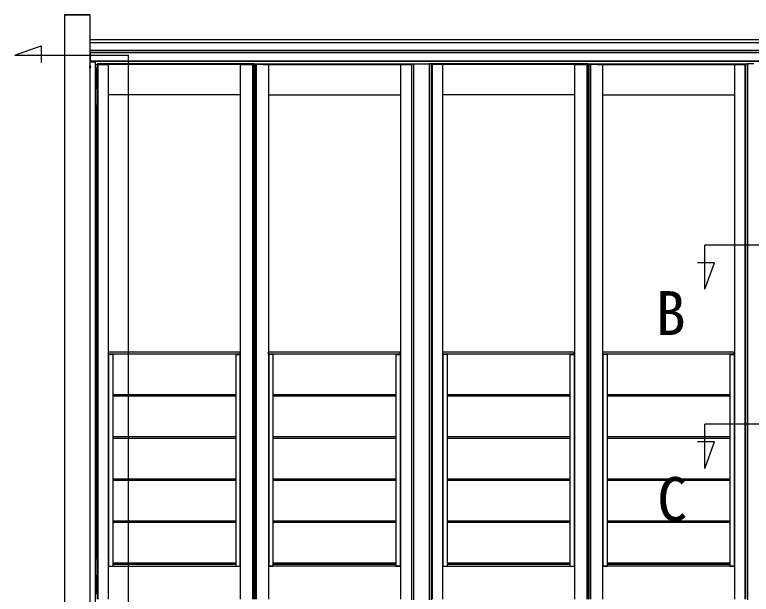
# Model space of a CAD drawing. Units: millimetres, scale not verified. Extents: x -700 to 700, y -1044 to 1037.
# Drawn here: x 124.9 to 256.1, y 734 to 837.3 of the extents above; entities that cross this region are included whole.
import ezdxf
from ezdxf.enums import TextEntityAlignment as Align

# ---------------------------------------------------------------- set-up
doc = ezdxf.new("R2010")
doc.units = ezdxf.units.MM
doc.header["$LTSCALE"] = 6
doc.layers.add('0-6_YKK_A1', color=4, linetype='Continuous')
doc.styles.add('ＭＳ ゴシック', font='')
doc.styles.get('ＭＳ ゴシック').set_extended_font_data('MS Gothic')

msp = doc.modelspace()

# ---------------------------------------------------------------- linework, layer by layer
at = {"layer": '0-6_YKK_A1'}
for p, q in [((133.74, 837.24), (133.764, 837.265)), ((133.75, 837.24), (133.75, 731.55)), ((133.75, 837.24), (138.25, 837.24)), ((138.225, 837.265), (133.775, 837.265)), ((133.796, 837.24), (133.821, 837.265)), ((133.852, 837.24), (133.877, 837.265)), ((133.908, 837.24), (133.933, 837.265)), ((133.964, 837.24), (133.989, 837.265)), ((134.021, 837.24), (134.045, 837.265)), ((134.077, 837.24), (134.101, 837.265)), ((134.133, 837.24), (134.157, 837.265)), ((134.189, 837.24), (134.214, 837.265)), ((134.245, 837.24), (134.27, 837.265)), ((134.301, 837.24), (134.326, 837.265)), ((134.357, 837.24), (134.382, 837.265)), ((134.413, 837.24), (134.438, 837.265)), ((134.47, 837.24), (134.494, 837.265)), ((134.526, 837.24), (134.55, 837.265)), ((134.582, 837.24), (134.606, 837.265)), ((134.638, 837.24), (134.663, 837.265)), ((134.694, 837.24), (134.719, 837.265)), ((134.75, 837.24), (134.775, 837.265)), ((134.806, 837.24), (134.831, 837.265)), ((134.862, 837.24), (134.887, 837.265)), ((134.919, 837.24), (134.943, 837.265)), ((134.975, 837.24), (134.999, 837.265)), ((135.031, 837.24), (135.055, 837.265)), ((135.087, 837.24), (135.112, 837.265)), ((135.143, 837.24), (135.168, 837.265)), ((135.199, 837.24), (135.224, 837.265)), ((135.255, 837.24), (135.28, 837.265)), ((135.311, 837.24), (135.336, 837.265)), ((135.368, 837.24), (135.392, 837.265)), ((135.424, 837.24), (135.448, 837.265)), ((135.48, 837.24), (135.504, 837.265)), ((135.536, 837.24), (135.561, 837.265)), ((135.592, 837.24), (135.617, 837.265)), ((135.648, 837.24), (135.673, 837.265)), ((135.704, 837.24), (135.729, 837.265)), ((135.76, 837.24), (135.785, 837.265)), ((135.817, 837.24), (135.841, 837.265)), ((135.873, 837.24), (135.897, 837.265)), ((135.929, 837.24), (135.953, 837.265)), ((135.985, 837.24), (136.01, 837.265)), ((136.041, 837.24), (136.066, 837.265)), ((136.097, 837.24), (136.122, 837.265)), ((136.153, 837.24), (136.178, 837.265)), ((136.209, 837.24), (136.234, 837.265)), ((136.266, 837.24), (136.29, 837.265)), ((136.322, 837.24), (136.346, 837.265)), ((136.378, 837.24), (136.402, 837.265)), ((136.434, 837.24), (136.459, 837.265)), ((136.49, 837.24), (136.515, 837.265)), ((136.546, 837.24), (136.571, 837.265)), ((136.602, 837.24), (136.627, 837.265)), ((136.658, 837.24), (136.683, 837.265)), ((136.715, 837.24), (136.739, 837.265)), ((136.771, 837.24), (136.795, 837.265)), ((136.827, 837.24), (136.851, 837.265)), ((136.883, 837.24), (136.908, 837.265)), ((136.939, 837.24), (136.964, 837.265)), ((136.995, 837.24), (137.02, 837.265)), ((137.051, 837.24), (137.076, 837.265)), ((137.107, 837.24), (137.132, 837.265)), ((137.164, 837.24), (137.188, 837.265)), ((137.22, 837.24), (137.244, 837.265)), ((137.276, 837.24), (137.3, 837.265)), ((137.332, 837.24), (137.357, 837.265)), ((137.388, 837.24), (137.413, 837.265)), ((137.444, 837.24), (137.469, 837.265)), ((137.5, 837.24), (137.525, 837.265)), ((137.556, 837.24), (137.581, 837.265)), ((137.613, 837.24), (137.637, 837.265)), ((137.669, 837.24), (137.693, 837.265)), ((137.725, 837.24), (137.749, 837.265)), ((137.781, 837.24), (137.806, 837.265)), ((137.837, 837.24), (137.862, 837.265)), ((137.893, 837.24), (137.918, 837.265)), ((137.949, 837.24), (137.974, 837.265)), ((138.005, 837.24), (138.03, 837.265)), ((138.062, 837.24), (138.086, 837.265)), ((138.118, 837.24), (138.142, 837.265)), ((138.174, 837.24), (138.198, 837.265)), ((138.23, 837.24), (138.255, 837.265)), ((138.25, 837.24), (138.25, 731.55)), ((316, 832.8), (138.25, 832.8)), ((316, 832.261), (138.25, 832.261)), ((316, 830.9), (138.25, 830.9)), ((124.864, 830.03), (145.105, 830.03)), ((316, 830.55), (138.25, 830.55)), ((138.25, 830.5), (138.275, 830.5)), ((138.3, 830.51), (138.275, 830.51)), ((138.275, 828.85), (138.275, 830.51)), ((138.275, 830.5), (138.275, 828.85)), ((138.3, 828.85), (138.3, 830.51)), ((138.3, 830.5), (138.3, 828.9)), ((145.105, 721.09), (145.105, 830.03)), ((138.279, 828.228), (138.25, 828.223)), ((138.25, 827.772), (138.25, 828.223)), ((138.275, 828.85), (139.175, 828.85)), ((138.279, 828.228), (138.337, 828.218)), ((138.279, 827.767), (138.279, 828.228)), ((139.175, 828.85), (139.175, 732)), ((139.555, 828.325), (139.175, 828.325)), ((139.175, 828.31), (139.2, 828.31)), ((139.2, 828.31), (139.2, 732)), ((139.555, 828.4), (139.555, 733.1)), ((139.555, 828.4), (141.53, 828.4)), ((139.68, 828.4), (139.68, 733.1)), ((139.695, 828.4), (139.695, 828.5)), ((140.605, 828.5), (140.605, 828.4)), ((141.53, 828.4), (141.53, 733.1)), ((165.048, 828.4), (165.048, 733.1)), ((165.048, 828.4), (167.223, 828.4)), ((165.973, 828.5), (165.973, 828.4)), ((165.973, 828.4), (165.973, 828.475)), ((165.973, 828.4), (167.523, 828.4)), ((167.498, 828.5), (165.998, 828.5)), ((167.223, 828.4), (167.223, 733.1)), ((167.223, 828.4), (167.623, 828.4)), ((167.223, 828.4), (167.223, 733.1)), ((167.473, 828.4), (167.473, 733.1)), ((167.873, 828.4), (167.473, 828.4)), ((167.523, 828.4), (167.523, 828.475)), ((167.523, 828.4), (167.523, 733.1)), ((167.573, 828.4), (167.573, 828.475)), ((167.573, 828.4), (167.573, 733.1)), ((169.123, 828.4), (167.573, 828.4)), ((167.598, 828.5), (169.098, 828.5)), ((167.623, 828.4), (167.623, 733.1)), ((167.873, 828.4), (167.873, 733.1)), ((170.048, 828.4), (167.873, 828.4)), ((167.873, 828.4), (167.873, 733.1)), ((169.123, 828.5), (169.123, 828.4)), ((169.123, 828.4), (169.123, 828.475)), ((170.048, 828.4), (170.048, 733.1)), ((193.566, 828.4), (195.541, 828.4)), ((193.566, 828.4), (193.566, 733.1)), ((194.491, 828.5), (194.491, 828.4)), ((195.401, 828.4), (195.401, 828.5)), ((195.517, 828.5), (195.917, 828.5)), ((195.541, 828.4), (195.541, 733.1)), ((195.567, 828.5), (195.567, 733)), ((195.917, 828.5), (195.917, 733)), ((195.917, 828.5), (198.717, 828.5)), ((195.917, 828.5), (195.917, 733)), ((198.717, 828.5), (198.717, 733)), ((198.717, 828.5), (198.717, 733)), ((199.117, 828.5), (198.717, 828.5)), ((199.067, 828.5), (199.067, 733)), ((201.067, 828.4), (199.092, 828.4)), ((199.092, 828.4), (199.092, 733.1)), ((200.142, 828.5), (199.107, 828.5)), ((199.217, 828.4), (199.217, 733.1)), ((199.232, 828.4), (199.232, 828.5)), ((200.142, 828.5), (200.142, 828.4)), ((201.067, 828.4), (201.067, 733.1)), ((224.585, 828.4), (224.585, 733.1)), ((224.585, 828.4), (226.76, 828.4)), ((225.51, 828.5), (225.51, 828.4)), ((225.51, 828.4), (225.51, 828.475)), ((225.51, 828.4), (227.06, 828.4)), ((227.035, 828.5), (225.535, 828.5)), ((226.76, 828.4), (226.76, 733.1)), ((226.76, 828.4), (227.16, 828.4)), ((226.76, 828.4), (226.76, 733.1)), ((227.01, 828.4), (227.01, 733.1)), ((227.41, 828.4), (227.01, 828.4)), ((227.06, 828.4), (227.06, 828.475)), ((227.06, 828.4), (227.06, 733.1)), ((227.11, 828.4), (227.11, 828.475)), ((227.11, 828.4), (227.11, 733.1)), ((228.66, 828.4), (227.11, 828.4)), ((227.135, 828.5), (228.635, 828.5)), ((227.16, 828.4), (227.16, 733.1)), ((227.41, 828.4), (227.41, 733.1)), ((229.585, 828.4), (227.41, 828.4)), ((227.41, 828.4), (227.41, 733.1)), ((228.66, 828.5), (228.66, 828.4)), ((228.66, 828.4), (228.66, 828.475)), ((229.585, 828.4), (229.585, 733.1)), ((253.103, 828.4), (255.078, 828.4)), ((253.103, 828.4), (253.103, 733.1)), ((254.028, 828.5), (254.028, 828.4)), ((254.938, 828.4), (254.938, 828.5)), ((254.953, 828.4), (254.953, 733.1)), ((255.003, 828.5), (255.403, 828.5)), ((255.078, 828.4), (255.078, 733.1)), ((256.528, 828.5), (255.403, 828.5)), ((255.403, 828.5), (255.403, 733)), ((255.403, 828.5), (255.403, 733)), ((138.279, 827.767), (138.25, 827.772)), ((138.279, 827.767), (138.337, 827.777)), ((139.555, 827.775), (139.2, 827.775)), ((139.555, 827.65), (139.2, 827.65)), ((139.555, 827.45), (139.2, 827.45)), ((139.555, 827.275), (139.2, 827.275)), ((139.425, 827.26), (139.425, 824.125)), ((139.425, 827.26), (139.55, 827.26)), ((139.55, 827.26), (139.55, 734.05)), ((139.505, 826.175), (139.555, 826.175)), ((139.2, 824.125), (139.555, 824.125)), ((139.505, 824.175), (139.555, 824.175)), ((139.555, 824.175), (139.505, 824.175)), ((139.555, 824.125), (139.505, 824.125)), ((139.555, 821.125), (139.2, 821.125)), ((139.425, 821.125), (139.425, 740.3)), ((139.555, 821.075), (139.505, 821.075)), ((139.505, 821.075), (139.555, 821.075)), ((139.555, 819.075), (139.505, 819.075)), ((139.505, 818.95), (139.555, 818.95)), ((247.799, 788.345), (247.799, 796.209)), ((326.145, 796.209), (247.799, 796.209)), ((164.998, 777.1), (141.58, 777.1)), ((141.58, 776.75), (141.58, 777.1)), ((164.998, 776.75), (164.998, 777.1)), ((193.516, 777.1), (170.098, 777.1)), ((170.098, 776.75), (170.098, 777.1)), ((193.516, 776.75), (193.516, 777.1)), ((224.535, 777.1), (201.117, 777.1)), ((201.117, 776.75), (201.117, 777.1)), ((224.535, 776.75), (224.535, 777.1)), ((253.053, 777.1), (229.635, 777.1)), ((229.635, 776.75), (229.635, 777.1)), ((253.053, 776.75), (253.053, 777.1)), ((141.545, 776.72), (141.545, 739)), ((142.345, 776.72), (141.545, 776.72)), ((164.998, 776.75), (141.58, 776.75)), ((141.595, 776.72), (141.595, 739)), ((142.345, 776.75), (142.345, 739)), ((164.233, 776.75), (164.233, 739)), ((164.233, 776.72), (165.033, 776.72)), ((164.983, 776.72), (164.983, 739)), ((165.033, 776.72), (165.033, 739)), ((170.063, 776.72), (170.063, 739)), ((170.863, 776.72), (170.063, 776.72)), ((193.516, 776.75), (170.098, 776.75)), ((170.113, 776.72), (170.113, 739)), ((170.863, 776.75), (170.863, 739)), ((192.751, 776.75), (192.751, 739)), ((192.751, 776.72), (193.551, 776.72)), ((193.501, 776.72), (193.501, 739)), ((193.551, 776.72), (193.551, 739)), ((201.082, 776.72), (201.082, 739)), ((201.882, 776.72), (201.082, 776.72)), ((224.535, 776.75), (201.117, 776.75)), ((201.132, 776.72), (201.132, 739)), ((201.882, 776.75), (201.882, 739)), ((223.77, 776.75), (223.77, 739)), ((223.77, 776.72), (224.57, 776.72)), ((224.52, 776.72), (224.52, 739)), ((224.57, 776.72), (224.57, 739)), ((229.6, 776.72), (229.6, 739)), ((230.4, 776.72), (229.6, 776.72)), ((253.053, 776.75), (229.635, 776.75)), ((229.65, 776.72), (229.65, 739)), ((230.4, 776.75), (230.4, 739)), ((252.288, 776.75), (252.288, 739)), ((252.288, 776.72), (253.088, 776.72)), ((253.038, 776.72), (253.038, 739)), ((253.088, 776.72), (253.088, 739)), ((164.233, 769.5), (142.345, 769.5)), ((164.233, 769.25), (142.345, 769.25)), ((192.751, 769.5), (170.863, 769.5)), ((192.751, 769.25), (170.863, 769.25)), ((223.77, 769.5), (201.882, 769.5)), ((223.77, 769.25), (201.882, 769.25)), ((252.288, 769.5), (230.4, 769.5)), ((252.288, 769.25), (230.4, 769.25)), ((247.799, 756.409), (247.799, 764.272)), ((326.145, 764.272), (247.799, 764.272)), ((164.233, 762), (142.345, 762)), ((164.233, 761.75), (142.345, 761.75)), ((192.751, 762), (170.863, 762)), ((192.751, 761.75), (170.863, 761.75)), ((223.77, 762), (201.882, 762)), ((223.77, 761.75), (201.882, 761.75)), ((252.288, 762), (230.4, 762)), ((252.288, 761.75), (230.4, 761.75)), ((164.233, 754.5), (142.345, 754.5)), ((192.751, 754.5), (170.863, 754.5)), ((223.77, 754.5), (201.882, 754.5)), ((252.288, 754.5), (230.4, 754.5)), ((164.233, 754.25), (142.345, 754.25)), ((192.751, 754.25), (170.863, 754.25)), ((223.77, 754.25), (201.882, 754.25)), ((252.288, 754.25), (230.4, 754.25)), ((164.233, 747), (142.345, 747)), ((164.233, 746.75), (142.345, 746.75)), ((192.751, 747), (170.863, 747)), ((192.751, 746.75), (170.863, 746.75)), ((223.77, 747), (201.882, 747)), ((223.77, 746.75), (201.882, 746.75)), ((252.288, 747), (230.4, 747)), ((252.288, 746.75), (230.4, 746.75)), ((139.505, 742.35), (139.555, 742.35)), ((139.2, 740.3), (139.555, 740.3)), ((139.505, 740.35), (139.555, 740.35)), ((139.555, 740.35), (139.505, 740.35)), ((139.555, 740.3), (139.505, 740.3)), ((141.545, 739), (142.345, 739)), ((164.233, 739.5), (142.345, 739.5)), ((164.233, 739.25), (142.345, 739.25)), ((164.233, 739), (165.033, 739)), ((170.063, 739), (170.863, 739)), ((192.751, 739.5), (170.863, 739.5)), ((192.751, 739.25), (170.863, 739.25)), ((192.751, 739), (193.551, 739)), ((201.082, 739), (201.882, 739)), ((223.77, 739.5), (201.882, 739.5)), ((223.77, 739.25), (201.882, 739.25)), ((223.77, 739), (224.57, 739)), ((229.6, 739), (230.4, 739)), ((252.288, 739.5), (230.4, 739.5)), ((252.288, 739.25), (230.4, 739.25)), ((252.288, 739), (253.088, 739)), ((139.555, 737.3), (139.2, 737.3)), ((139.425, 737.3), (139.425, 734.05)), ((139.555, 737.25), (139.505, 737.25)), ((139.505, 737.25), (139.555, 737.25)), ((139.555, 735.25), (139.505, 735.25)), ((139.505, 735.125), (139.555, 735.125)), ((139.55, 734.05), (139.2, 734.05))]:
    msp.add_line(p, q, dxfattribs=at)
msp.add_lwpolyline([(138.275, 837.265), (133.725, 837.265), (133.725, 837.24), (138.275, 837.24)], close=True, dxfattribs=at)
for points in [[(124.864, 830.03), (129.562, 831.74), (129.562, 828.74)], [(315.95, 830.5), (295.238, 830.5), (272.139, 830.5), (238.32, 830.5), (212.09, 830.5), (180.303, 830.5), (156.62, 830.5), (138.3, 830.5)], [(315.95, 829), (295.238, 829), (272.139, 829), (238.32, 829), (212.09, 829), (180.303, 829), (156.62, 829), (138.3, 829)], [(315.95, 828.9), (295.238, 828.9), (272.139, 828.9), (238.32, 828.9), (212.09, 828.9), (180.303, 828.9), (156.62, 828.9), (138.3, 828.9)], [(140.605, 828.4), (139.545, 828.4), (139.545, 828.475)], [(140.605, 828.4), (140.605, 828.5), (139.57, 828.5)], [(165.973, 828.5), (156.62, 828.5), (140.605, 828.5)], [(165.973, 828.4), (156.62, 828.4), (140.605, 828.4)], [(169.123, 828.5), (180.303, 828.5), (194.491, 828.5)], [(169.123, 828.4), (180.303, 828.4), (194.491, 828.4)], [(194.491, 828.4), (194.491, 828.5), (195.526, 828.5)], [(194.491, 828.4), (195.551, 828.4), (195.551, 828.475)], [(200.142, 828.4), (199.082, 828.4), (199.082, 828.475)], [(225.51, 828.5), (212.09, 828.5), (200.142, 828.5)], [(225.51, 828.4), (212.09, 828.4), (200.142, 828.4)], [(228.66, 828.5), (238.32, 828.5), (254.028, 828.5)], [(228.66, 828.4), (238.32, 828.4), (254.028, 828.4)], [(254.028, 828.4), (254.028, 828.5), (255.063, 828.5)], [(254.028, 828.4), (255.088, 828.4), (255.088, 828.475)], [(139.505, 826.175), (139.505, 824.175), (139.505, 821.075), (139.505, 819.075)], [(165.048, 823), (156.62, 823), (141.53, 823)], [(170.048, 823), (180.303, 823), (193.566, 823)], [(224.585, 823), (212.09, 823), (201.067, 823)], [(229.585, 823), (238.32, 823), (253.103, 823)], [(139.555, 821.125), (139.505, 821.125), (139.555, 821.125)], [(139.555, 819.05), (139.505, 819.05), (139.505, 818.95)], [(247.799, 788.345), (249.509, 793.044), (246.509, 793.044)], [(247.799, 756.409), (249.509, 761.107), (246.509, 761.107)], [(139.505, 742.35), (139.505, 740.35), (139.505, 737.25), (139.505, 735.25)], [(141.53, 739), (156.62, 739), (165.048, 739)], [(193.566, 739), (180.303, 739), (170.048, 739)], [(201.067, 739), (212.09, 739), (224.585, 739)], [(253.103, 739), (238.32, 739), (229.585, 739)], [(139.555, 737.3), (139.505, 737.3), (139.555, 737.3)], [(139.555, 735.225), (139.505, 735.225), (139.505, 735.125)]]:
    msp.add_lwpolyline(points, dxfattribs=at)
for centre, radius, start, end in [((138.328, 828.165), 0.053, 30.63591, 80), ((138.044, 827.997), 0.383, 329.36409, 30.63591), ((139.57, 828.475), 0.025, 90, 180), ((165.998, 828.475), 0.025, 90.0054, 180.0054), ((167.498, 828.475), 0.025, 0.00541, 90.0054), ((167.598, 828.475), 0.025, 89.9946, 179.99459), ((169.098, 828.475), 0.025, 359.9946, 89.9946), ((195.526, 828.475), 0.025, 0, 90), ((199.107, 828.475), 0.025, 90, 180), ((225.535, 828.475), 0.025, 90.0054, 180.0054), ((227.035, 828.475), 0.025, 0.00541, 90.0054), ((227.135, 828.475), 0.025, 89.9946, 179.99459), ((228.635, 828.475), 0.025, 359.9946, 89.9946), ((255.063, 828.475), 0.025, 0, 90), ((138.328, 827.83), 0.053, 280, 329.36409), ((139.555, 826.225), 0.05, 90, 270), ((139.555, 742.4), 0.05, 90, 270)]:
    msp.add_arc(centre, radius, start, end, dxfattribs=at)

# ---------------------------------------------------------------- texts
at = {"layer": '0-6_YKK_A1', "style": 'ＭＳ ゴシック'}
for s, p in [('B', (239.057, 777.803)), ('C', (239.326, 744.657))]:
    msp.add_text(s, height=7.845, dxfattribs=at).set_placement(p, align=Align.BOTTOM_LEFT)

doc.saveas('drawing.dxf')
